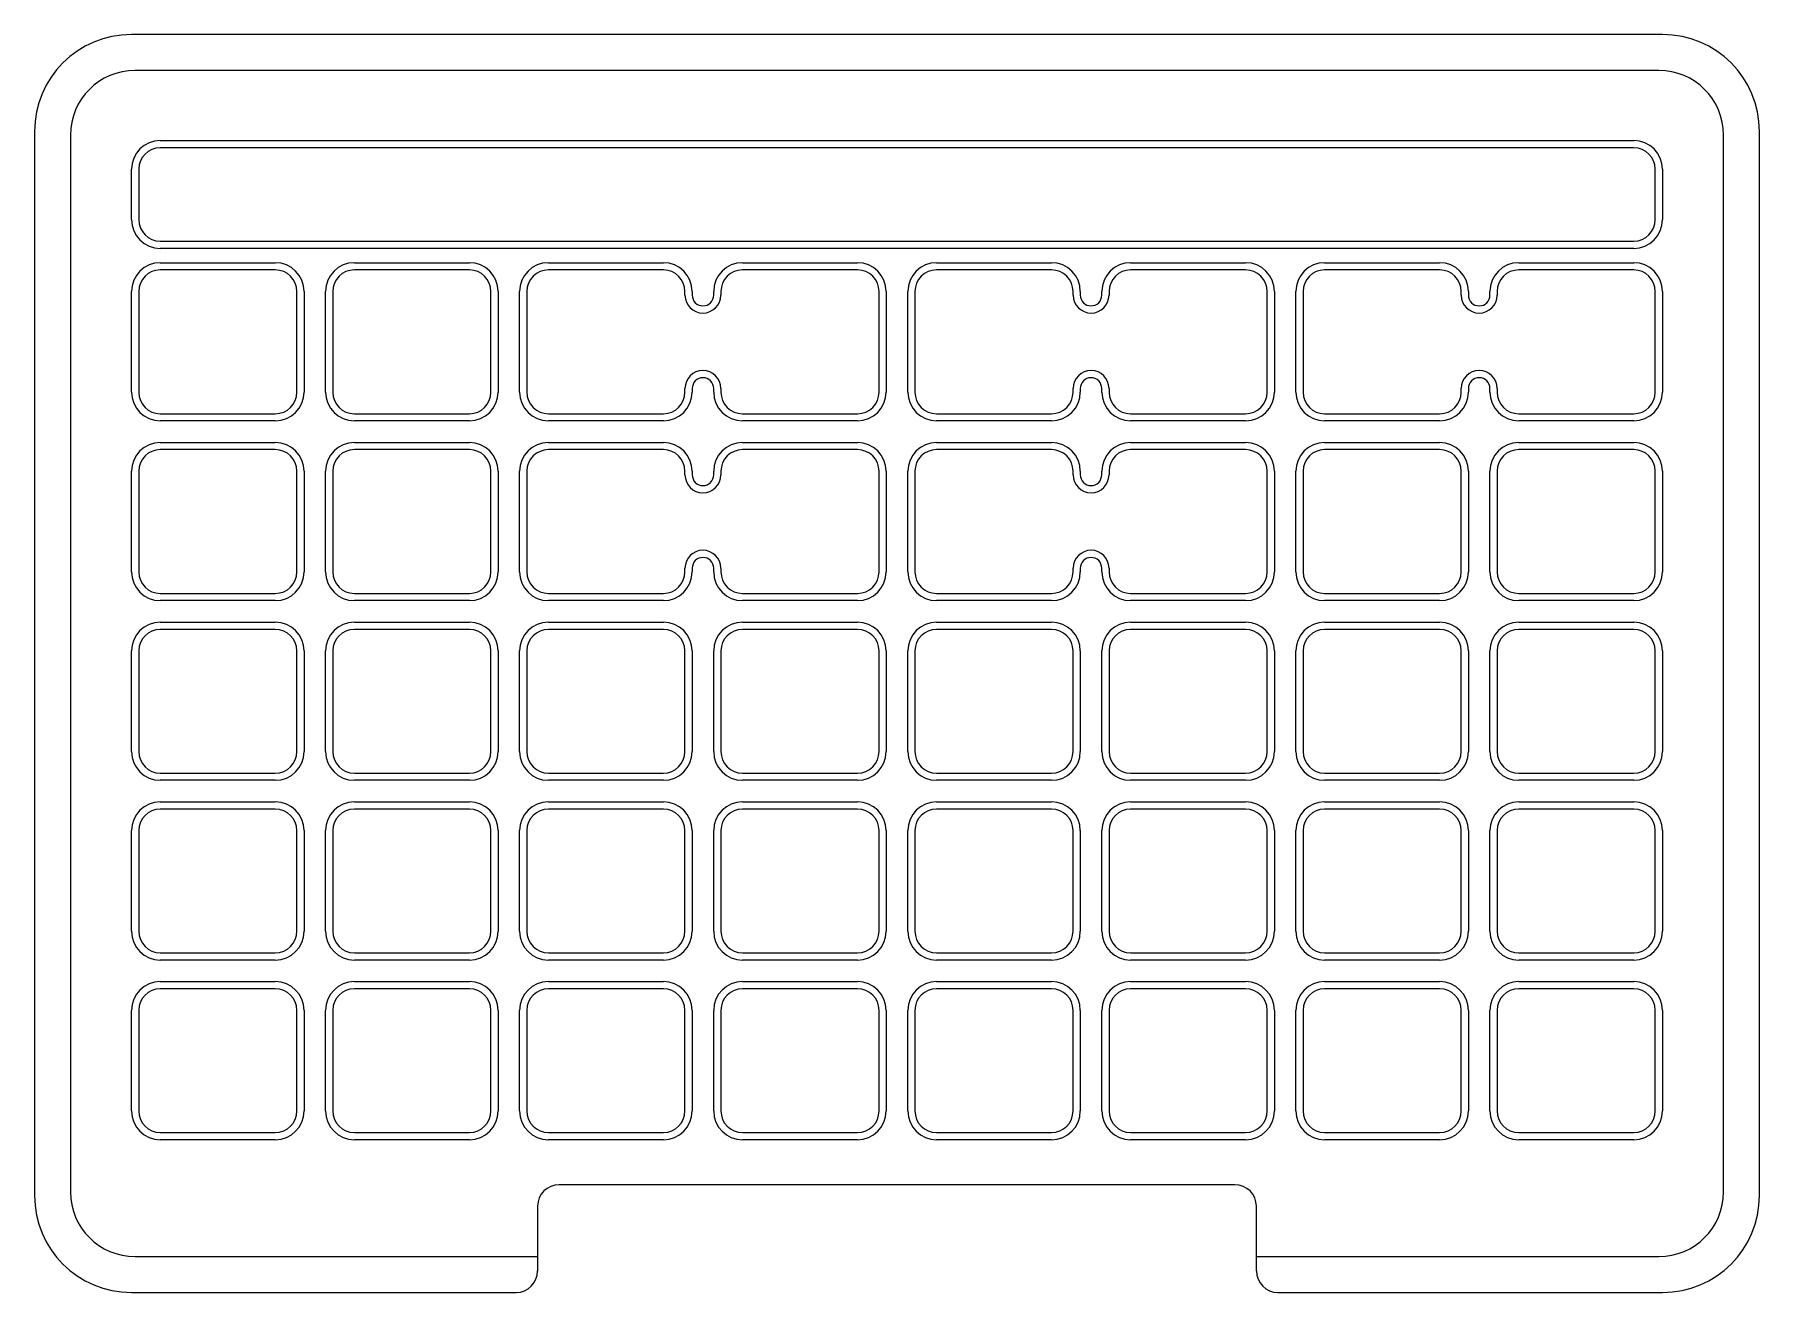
# Model space of a CAD drawing. Header units: millimetres. Extents: x -120 to 120, y -88 to 88.
import ezdxf

# ---------------------------------------------------------------- set-up
doc = ezdxf.new("R2010")
doc.units = ezdxf.units.MM
for name, color, linetype in [('chamfer 1mm', 1, 'Continuous'), ('material 3mm petg', 7, 'Continuous'), ('pocket 1.5mm deep', 2, 'Continuous'), ('slots', 4, 'Continuous')]:
    doc.layers.add(name, color=color, linetype=linetype)

msp = doc.modelspace()

# ---------------------------------------------------------------- linework, layer by layer
at = {"layer": 'chamfer 1mm', "linetype": 'Continuous', "lineweight": 15}
for p, q in [((-102.5, 72.75), (102.5, 72.75)), ((-106.5, 61.75), (-106.5, 68.75)), ((106.5, 68.75), (106.5, 61.75)), ((102.5, 57.75), (-102.5, 57.75)), ((-102.5, 55.75), (-86.5, 55.75)), ((-75.5, 55.75), (-59.5, 55.75)), ((-48.5, 55.75), (-32.5, 55.75)), ((-21.5, 55.75), (-5.5, 55.75)), ((5.5, 55.75), (21.5, 55.75)), ((32.5, 55.75), (48.5, 55.75)), ((59.5, 55.75), (75.5, 55.75)), ((86.5, 55.75), (102.5, 55.75)), ((-106.5, 37.75), (-106.5, 51.75)), ((-82.5, 51.75), (-82.5, 37.75)), ((-79.5, 37.75), (-79.5, 51.75)), ((-55.5, 51.75), (-55.5, 37.75)), ((-52.5, 37.75), (-52.5, 51.75)), ((-28.5, 51.75), (-28.5, 51.25)), ((-25.5, 51.25), (-25.5, 51.75)), ((-1.5, 51.75), (-1.5, 37.75)), ((1.5, 37.75), (1.5, 51.75)), ((25.5, 51.75), (25.5, 51.25)), ((28.5, 51.25), (28.5, 51.75)), ((52.5, 51.75), (52.5, 37.75)), ((55.5, 37.75), (55.5, 51.75)), ((79.5, 51.75), (79.5, 51.25)), ((82.5, 51.25), (82.5, 51.75)), ((106.5, 51.75), (106.5, 37.75)), ((-28.5, 38.25), (-28.5, 37.75)), ((-25.5, 37.75), (-25.5, 38.25)), ((25.5, 38.25), (25.5, 37.75)), ((28.5, 37.75), (28.5, 38.25)), ((79.5, 38.25), (79.5, 37.75)), ((82.5, 37.75), (82.5, 38.25)), ((-86.5, 33.75), (-102.5, 33.75)), ((-59.5, 33.75), (-75.5, 33.75)), ((-32.5, 33.75), (-48.5, 33.75)), ((-5.5, 33.75), (-21.5, 33.75)), ((21.5, 33.75), (5.5, 33.75)), ((48.5, 33.75), (32.5, 33.75)), ((75.5, 33.75), (59.5, 33.75)), ((102.5, 33.75), (86.5, 33.75)), ((-102.5, 30.75), (-86.5, 30.75)), ((-75.5, 30.75), (-59.5, 30.75)), ((-48.5, 30.75), (-32.5, 30.75)), ((-21.5, 30.75), (-5.5, 30.75)), ((5.5, 30.75), (21.5, 30.75)), ((32.5, 30.75), (48.5, 30.75)), ((59.5, 30.75), (75.5, 30.75)), ((86.5, 30.75), (102.5, 30.75)), ((-106.5, 12.75), (-106.5, 26.75)), ((-82.5, 26.75), (-82.5, 12.75)), ((-79.5, 12.75), (-79.5, 26.75)), ((-55.5, 26.75), (-55.5, 12.75)), ((-52.5, 12.75), (-52.5, 26.75)), ((-28.5, 26.75), (-28.5, 26.25)), ((-25.5, 26.25), (-25.5, 26.75)), ((-1.5, 26.75), (-1.5, 12.75)), ((1.5, 12.75), (1.5, 26.75)), ((25.5, 26.75), (25.5, 26.25)), ((28.5, 26.25), (28.5, 26.75)), ((52.5, 26.75), (52.5, 12.75)), ((55.5, 12.75), (55.5, 26.75)), ((79.5, 26.75), (79.5, 12.75)), ((82.5, 12.75), (82.5, 26.75)), ((106.5, 26.75), (106.5, 12.75)), ((-28.5, 13.25), (-28.5, 12.75)), ((-25.5, 12.75), (-25.5, 13.25)), ((25.5, 13.25), (25.5, 12.75)), ((28.5, 12.75), (28.5, 13.25)), ((-86.5, 8.75), (-102.5, 8.75)), ((-59.5, 8.75), (-75.5, 8.75)), ((-32.5, 8.75), (-48.5, 8.75)), ((-5.5, 8.75), (-21.5, 8.75)), ((21.5, 8.75), (5.5, 8.75)), ((48.5, 8.75), (32.5, 8.75)), ((75.5, 8.75), (59.5, 8.75)), ((102.5, 8.75), (86.5, 8.75)), ((-102.5, 5.75), (-86.5, 5.75)), ((-75.5, 5.75), (-59.5, 5.75)), ((-48.5, 5.75), (-32.5, 5.75)), ((-21.5, 5.75), (-5.5, 5.75)), ((5.5, 5.75), (21.5, 5.75)), ((32.5, 5.75), (48.5, 5.75)), ((59.5, 5.75), (75.5, 5.75)), ((86.5, 5.75), (102.5, 5.75)), ((-106.5, -12.25), (-106.5, 1.75)), ((-82.5, 1.75), (-82.5, -12.25)), ((-79.5, -12.25), (-79.5, 1.75)), ((-55.5, 1.75), (-55.5, -12.25)), ((-52.5, -12.25), (-52.5, 1.75)), ((-28.5, 1.75), (-28.5, -12.25)), ((-25.5, -12.25), (-25.5, 1.75)), ((-1.5, 1.75), (-1.5, -12.25)), ((1.5, -12.25), (1.5, 1.75)), ((25.5, 1.75), (25.5, -12.25)), ((28.5, -12.25), (28.5, 1.75)), ((52.5, 1.75), (52.5, -12.25)), ((55.5, -12.25), (55.5, 1.75)), ((79.5, 1.75), (79.5, -12.25)), ((82.5, -12.25), (82.5, 1.75)), ((106.5, 1.75), (106.5, -12.25)), ((-86.5, -16.25), (-102.5, -16.25)), ((-59.5, -16.25), (-75.5, -16.25)), ((-32.5, -16.25), (-48.5, -16.25)), ((-5.5, -16.25), (-21.5, -16.25)), ((21.5, -16.25), (5.5, -16.25)), ((48.5, -16.25), (32.5, -16.25)), ((75.5, -16.25), (59.5, -16.25)), ((102.5, -16.25), (86.5, -16.25)), ((-102.5, -19.25), (-86.5, -19.25)), ((-75.5, -19.25), (-59.5, -19.25)), ((-48.5, -19.25), (-32.5, -19.25)), ((-21.5, -19.25), (-5.5, -19.25)), ((5.5, -19.25), (21.5, -19.25)), ((32.5, -19.25), (48.5, -19.25)), ((59.5, -19.25), (75.5, -19.25)), ((86.5, -19.25), (102.5, -19.25)), ((-106.5, -37.25), (-106.5, -23.25)), ((-82.5, -23.25), (-82.5, -37.25)), ((-79.5, -37.25), (-79.5, -23.25)), ((-55.5, -23.25), (-55.5, -37.25)), ((-52.5, -37.25), (-52.5, -23.25)), ((-28.5, -23.25), (-28.5, -37.25)), ((-25.5, -37.25), (-25.5, -23.25)), ((-1.5, -23.25), (-1.5, -37.25)), ((1.5, -37.25), (1.5, -23.25)), ((25.5, -23.25), (25.5, -37.25)), ((28.5, -37.25), (28.5, -23.25)), ((52.5, -23.25), (52.5, -37.25)), ((55.5, -37.25), (55.5, -23.25)), ((79.5, -23.25), (79.5, -37.25)), ((82.5, -37.25), (82.5, -23.25)), ((106.5, -23.25), (106.5, -37.25)), ((-86.5, -41.25), (-102.5, -41.25)), ((-59.5, -41.25), (-75.5, -41.25)), ((-32.5, -41.25), (-48.5, -41.25)), ((-5.5, -41.25), (-21.5, -41.25)), ((21.5, -41.25), (5.5, -41.25)), ((48.5, -41.25), (32.5, -41.25)), ((75.5, -41.25), (59.5, -41.25)), ((102.5, -41.25), (86.5, -41.25)), ((-102.5, -44.25), (-86.5, -44.25)), ((-75.5, -44.25), (-59.5, -44.25)), ((-48.5, -44.25), (-32.5, -44.25)), ((-21.5, -44.25), (-5.5, -44.25)), ((5.5, -44.25), (21.5, -44.25)), ((32.5, -44.25), (48.5, -44.25)), ((59.5, -44.25), (75.5, -44.25)), ((86.5, -44.25), (102.5, -44.25)), ((-106.5, -62.25), (-106.5, -48.25)), ((-82.5, -48.25), (-82.5, -62.25)), ((-79.5, -62.25), (-79.5, -48.25)), ((-55.5, -48.25), (-55.5, -62.25)), ((-52.5, -62.25), (-52.5, -48.25)), ((-28.5, -48.25), (-28.5, -62.25)), ((-25.5, -62.25), (-25.5, -48.25)), ((-1.5, -48.25), (-1.5, -62.25)), ((1.5, -62.25), (1.5, -48.25)), ((25.5, -48.25), (25.5, -62.25)), ((28.5, -62.25), (28.5, -48.25)), ((52.5, -48.25), (52.5, -62.25)), ((55.5, -62.25), (55.5, -48.25)), ((79.5, -48.25), (79.5, -62.25)), ((82.5, -62.25), (82.5, -48.25)), ((106.5, -48.25), (106.5, -62.25)), ((-86.5, -66.25), (-102.5, -66.25)), ((-59.5, -66.25), (-75.5, -66.25)), ((-32.5, -66.25), (-48.5, -66.25)), ((-5.5, -66.25), (-21.5, -66.25)), ((21.5, -66.25), (5.5, -66.25)), ((48.5, -66.25), (32.5, -66.25)), ((75.5, -66.25), (59.5, -66.25)), ((102.5, -66.25), (86.5, -66.25))]:
    msp.add_line(p, q, dxfattribs=at)
for centre, radius, start, end in [((-102.5, 68.75), 4, 90, 180), ((102.5, 68.75), 4, 0, 90), ((-102.5, 61.75), 4, 180, 270), ((102.5, 61.75), 4, 270, 0), ((-102.5, 51.75), 4, 90, 180), ((-86.5, 51.75), 4, 0, 90), ((-75.5, 51.75), 4, 90, 180), ((-59.5, 51.75), 4, 0, 90), ((-48.5, 51.75), 4, 90, 180), ((-32.5, 51.75), 4, 0, 90), ((-21.5, 51.75), 4, 90, 180), ((-5.5, 51.75), 4, 0, 90), ((5.5, 51.75), 4, 90, 180), ((21.5, 51.75), 4, 0, 90), ((32.5, 51.75), 4, 90, 180), ((48.5, 51.75), 4, 0, 90), ((59.5, 51.75), 4, 90, 180), ((75.5, 51.75), 4, 0, 90), ((86.5, 51.75), 4, 90, 180), ((102.5, 51.75), 4, 0, 90), ((-27, 51.25), 1.5, 180, 0), ((27, 51.25), 1.5, 180, 0), ((81, 51.25), 1.5, 180, 0), ((-27, 38.25), 1.5, 0, 180), ((27, 38.25), 1.5, 0, 180), ((81, 38.25), 1.5, 0, 180), ((-102.5, 37.75), 4, 180, 270), ((-86.5, 37.75), 4, 270, 0), ((-75.5, 37.75), 4, 180, 270), ((-59.5, 37.75), 4, 270, 0), ((-48.5, 37.75), 4, 180, 270), ((-32.5, 37.75), 4, 270, 0), ((-21.5, 37.75), 4, 180, 270), ((-5.5, 37.75), 4, 270, 0), ((5.5, 37.75), 4, 180, 270), ((21.5, 37.75), 4, 270, 0), ((32.5, 37.75), 4, 180, 270), ((48.5, 37.75), 4, 270, 0), ((59.5, 37.75), 4, 180, 270), ((75.5, 37.75), 4, 270, 0), ((86.5, 37.75), 4, 180, 270), ((102.5, 37.75), 4, 270, 0), ((-102.5, 26.75), 4, 90, 180), ((-86.5, 26.75), 4, 0, 90), ((-75.5, 26.75), 4, 90, 180), ((-59.5, 26.75), 4, 0, 90), ((-48.5, 26.75), 4, 90, 180), ((-32.5, 26.75), 4, 0, 90), ((-21.5, 26.75), 4, 90, 180), ((-5.5, 26.75), 4, 0, 90), ((5.5, 26.75), 4, 90, 180), ((21.5, 26.75), 4, 0, 90), ((32.5, 26.75), 4, 90, 180), ((48.5, 26.75), 4, 0, 90), ((59.5, 26.75), 4, 90, 180), ((75.5, 26.75), 4, 0, 90), ((86.5, 26.75), 4, 90, 180), ((102.5, 26.75), 4, 0, 90), ((-27, 26.25), 1.5, 180, 0), ((27, 26.25), 1.5, 180, 0), ((-27, 13.25), 1.5, 0, 180), ((27, 13.25), 1.5, 0, 180), ((-102.5, 12.75), 4, 180, 270), ((-86.5, 12.75), 4, 270, 0), ((-75.5, 12.75), 4, 180, 270), ((-59.5, 12.75), 4, 270, 0), ((-48.5, 12.75), 4, 180, 270), ((-32.5, 12.75), 4, 270, 0), ((-21.5, 12.75), 4, 180, 270), ((-5.5, 12.75), 4, 270, 0), ((5.5, 12.75), 4, 180, 270), ((21.5, 12.75), 4, 270, 0), ((32.5, 12.75), 4, 180, 270), ((48.5, 12.75), 4, 270, 0), ((59.5, 12.75), 4, 180, 270), ((75.5, 12.75), 4, 270, 0), ((86.5, 12.75), 4, 180, 270), ((102.5, 12.75), 4, 270, 0), ((-102.5, 1.75), 4, 90, 180), ((-86.5, 1.75), 4, 0, 90), ((-75.5, 1.75), 4, 90, 180), ((-59.5, 1.75), 4, 0, 90), ((-48.5, 1.75), 4, 90, 180), ((-32.5, 1.75), 4, 0, 90), ((-21.5, 1.75), 4, 90, 180), ((-5.5, 1.75), 4, 0, 90), ((5.5, 1.75), 4, 90, 180), ((21.5, 1.75), 4, 0, 90), ((32.5, 1.75), 4, 90, 180), ((48.5, 1.75), 4, 0, 90), ((59.5, 1.75), 4, 90, 180), ((75.5, 1.75), 4, 0, 90), ((86.5, 1.75), 4, 90, 180), ((102.5, 1.75), 4, 0, 90), ((-102.5, -12.25), 4, 180, 270), ((-86.5, -12.25), 4, 270, 0), ((-75.5, -12.25), 4, 180, 270), ((-59.5, -12.25), 4, 270, 0), ((-48.5, -12.25), 4, 180, 270), ((-32.5, -12.25), 4, 270, 0), ((-21.5, -12.25), 4, 180, 270), ((-5.5, -12.25), 4, 270, 0), ((5.5, -12.25), 4, 180, 270), ((21.5, -12.25), 4, 270, 0), ((32.5, -12.25), 4, 180, 270), ((48.5, -12.25), 4, 270, 0), ((59.5, -12.25), 4, 180, 270), ((75.5, -12.25), 4, 270, 0), ((86.5, -12.25), 4, 180, 270), ((102.5, -12.25), 4, 270, 0), ((-102.5, -23.25), 4, 90, 180), ((-86.5, -23.25), 4, 0, 90), ((-75.5, -23.25), 4, 90, 180), ((-59.5, -23.25), 4, 0, 90), ((-48.5, -23.25), 4, 90, 180), ((-32.5, -23.25), 4, 0, 90), ((-21.5, -23.25), 4, 90, 180), ((-5.5, -23.25), 4, 0, 90), ((5.5, -23.25), 4, 90, 180), ((21.5, -23.25), 4, 0, 90), ((32.5, -23.25), 4, 90, 180), ((48.5, -23.25), 4, 0, 90), ((59.5, -23.25), 4, 90, 180), ((75.5, -23.25), 4, 0, 90), ((86.5, -23.25), 4, 90, 180), ((102.5, -23.25), 4, 0, 90), ((-102.5, -37.25), 4, 180, 270), ((-86.5, -37.25), 4, 270, 0), ((-75.5, -37.25), 4, 180, 270), ((-59.5, -37.25), 4, 270, 0), ((-48.5, -37.25), 4, 180, 270), ((-32.5, -37.25), 4, 270, 0), ((-21.5, -37.25), 4, 180, 270), ((-5.5, -37.25), 4, 270, 0), ((5.5, -37.25), 4, 180, 270), ((21.5, -37.25), 4, 270, 0), ((32.5, -37.25), 4, 180, 270), ((48.5, -37.25), 4, 270, 0), ((59.5, -37.25), 4, 180, 270), ((75.5, -37.25), 4, 270, 0), ((86.5, -37.25), 4, 180, 270), ((102.5, -37.25), 4, 270, 0), ((-102.5, -48.25), 4, 90, 180), ((-86.5, -48.25), 4, 0, 90), ((-75.5, -48.25), 4, 90, 180), ((-59.5, -48.25), 4, 0, 90), ((-48.5, -48.25), 4, 90, 180), ((-32.5, -48.25), 4, 0, 90), ((-21.5, -48.25), 4, 90, 180), ((-5.5, -48.25), 4, 0, 90), ((5.5, -48.25), 4, 90, 180), ((21.5, -48.25), 4, 0, 90), ((32.5, -48.25), 4, 90, 180), ((48.5, -48.25), 4, 0, 90), ((59.5, -48.25), 4, 90, 180), ((75.5, -48.25), 4, 0, 90), ((86.5, -48.25), 4, 90, 180), ((102.5, -48.25), 4, 0, 90), ((-102.5, -62.25), 4, 180, 270), ((-86.5, -62.25), 4, 270, 0), ((-75.5, -62.25), 4, 180, 270), ((-59.5, -62.25), 4, 270, 0), ((-48.5, -62.25), 4, 180, 270), ((-32.5, -62.25), 4, 270, 0), ((-21.5, -62.25), 4, 180, 270), ((-5.5, -62.25), 4, 270, 0), ((5.5, -62.25), 4, 180, 270), ((21.5, -62.25), 4, 270, 0), ((32.5, -62.25), 4, 180, 270), ((48.5, -62.25), 4, 270, 0), ((59.5, -62.25), 4, 180, 270), ((75.5, -62.25), 4, 270, 0), ((86.5, -62.25), 4, 180, 270), ((102.5, -62.25), 4, 270, 0)]:
    msp.add_arc(centre, radius, start, end, dxfattribs=at)
at = {"layer": 'material 3mm petg', "linetype": 'Continuous', "lineweight": 15}
for p, q in [((106.5, 87.5), (-106.5, 87.5)), ((-120, 74), (-120, -74)), ((120, -74), (120, 74)), ((47, -72.5), (-47, -72.5)), ((-50, -75.5), (-50, -84.5)), ((50, -84.5), (50, -75.5)), ((-106.5, -87.5), (-53, -87.5)), ((53, -87.5), (106.5, -87.5))]:
    msp.add_line(p, q, dxfattribs=at)
for centre, radius, start, end in [((-106.5, 74), 13.5, 90, 180), ((106.5, 74), 13.5, 0, 90), ((-106.5, -74), 13.5, 180, 270), ((-47, -75.5), 3, 90, 180), ((47, -75.5), 3, 0, 90), ((106.5, -74), 13.5, 270, 0), ((-53, -84.5), 3, 270, 0), ((53, -84.5), 3, 180, 270)]:
    msp.add_arc(centre, radius, start, end, dxfattribs=at)
at = {"layer": 'pocket 1.5mm deep', "linetype": 'Continuous', "lineweight": 15}
for p, q in [((106, 82.5), (-106, 82.5)), ((-115, 73.5), (-115, -73.5)), ((115, -73.5), (115, 73.5)), ((-106, -82.5), (-50, -82.5)), ((50, -82.5), (106, -82.5))]:
    msp.add_line(p, q, dxfattribs=at)
for centre, start, end in [((-106, 73.5), 90, 180), ((106, 73.5), 0, 90), ((-106, -73.5), 180, 270), ((106, -73.5), 270, 0)]:
    msp.add_arc(centre, 9, start, end, dxfattribs=at)
at = {"layer": 'slots', "linetype": 'Continuous', "lineweight": 15}
for p, q in [((102.5, 71.75), (-102.5, 71.75)), ((-105.5, 68.75), (-105.5, 61.75)), ((105.5, 61.75), (105.5, 68.75)), ((-102.5, 58.75), (102.5, 58.75)), ((-86.5, 54.75), (-102.5, 54.75)), ((-59.5, 54.75), (-75.5, 54.75)), ((-32.5, 54.75), (-48.5, 54.75)), ((-5.5, 54.75), (-21.5, 54.75)), ((21.5, 54.75), (5.5, 54.75)), ((48.5, 54.75), (32.5, 54.75)), ((75.5, 54.75), (59.5, 54.75)), ((102.5, 54.75), (86.5, 54.75)), ((-105.5, 51.75), (-105.5, 37.75)), ((-83.5, 37.75), (-83.5, 51.75)), ((-78.5, 51.75), (-78.5, 37.75)), ((-56.5, 37.75), (-56.5, 51.75)), ((-51.5, 51.75), (-51.5, 37.75)), ((-29.5, 51.25), (-29.5, 51.75)), ((-24.5, 51.75), (-24.5, 51.25)), ((-2.5, 37.75), (-2.5, 51.75)), ((2.5, 51.75), (2.5, 37.75)), ((24.5, 51.25), (24.5, 51.75)), ((29.5, 51.75), (29.5, 51.25)), ((51.5, 37.75), (51.5, 51.75)), ((56.5, 51.75), (56.5, 37.75)), ((78.5, 51.25), (78.5, 51.75)), ((83.5, 51.75), (83.5, 51.25)), ((105.5, 37.75), (105.5, 51.75)), ((-29.5, 37.75), (-29.5, 38.25)), ((-24.5, 38.25), (-24.5, 37.75)), ((24.5, 37.75), (24.5, 38.25)), ((29.5, 38.25), (29.5, 37.75)), ((78.5, 37.75), (78.5, 38.25)), ((83.5, 38.25), (83.5, 37.75)), ((-102.5, 34.75), (-86.5, 34.75)), ((-75.5, 34.75), (-59.5, 34.75)), ((-48.5, 34.75), (-32.5, 34.75)), ((-21.5, 34.75), (-5.5, 34.75)), ((5.5, 34.75), (21.5, 34.75)), ((32.5, 34.75), (48.5, 34.75)), ((59.5, 34.75), (75.5, 34.75)), ((86.5, 34.75), (102.5, 34.75)), ((-86.5, 29.75), (-102.5, 29.75)), ((-59.5, 29.75), (-75.5, 29.75)), ((-32.5, 29.75), (-48.5, 29.75)), ((-5.5, 29.75), (-21.5, 29.75)), ((21.5, 29.75), (5.5, 29.75)), ((48.5, 29.75), (32.5, 29.75)), ((75.5, 29.75), (59.5, 29.75)), ((102.5, 29.75), (86.5, 29.75)), ((-105.5, 26.75), (-105.5, 12.75)), ((-83.5, 12.75), (-83.5, 26.75)), ((-78.5, 26.75), (-78.5, 12.75)), ((-56.5, 12.75), (-56.5, 26.75)), ((-51.5, 26.75), (-51.5, 12.75)), ((-29.5, 26.25), (-29.5, 26.75)), ((-24.5, 26.75), (-24.5, 26.25)), ((-2.5, 12.75), (-2.5, 26.75)), ((2.5, 26.75), (2.5, 12.75)), ((24.5, 26.25), (24.5, 26.75)), ((29.5, 26.75), (29.5, 26.25)), ((51.5, 12.75), (51.5, 26.75)), ((56.5, 26.75), (56.5, 12.75)), ((78.5, 12.75), (78.5, 26.75)), ((83.5, 26.75), (83.5, 12.75)), ((105.5, 12.75), (105.5, 26.75)), ((-29.5, 12.75), (-29.5, 13.25)), ((-24.5, 13.25), (-24.5, 12.75)), ((24.5, 12.75), (24.5, 13.25)), ((29.5, 13.25), (29.5, 12.75)), ((-102.5, 9.75), (-86.5, 9.75)), ((-75.5, 9.75), (-59.5, 9.75)), ((-48.5, 9.75), (-32.5, 9.75)), ((-21.5, 9.75), (-5.5, 9.75)), ((5.5, 9.75), (21.5, 9.75)), ((32.5, 9.75), (48.5, 9.75)), ((59.5, 9.75), (75.5, 9.75)), ((86.5, 9.75), (102.5, 9.75)), ((-86.5, 4.75), (-102.5, 4.75)), ((-59.5, 4.75), (-75.5, 4.75)), ((-32.5, 4.75), (-48.5, 4.75)), ((-5.5, 4.75), (-21.5, 4.75)), ((21.5, 4.75), (5.5, 4.75)), ((48.5, 4.75), (32.5, 4.75)), ((75.5, 4.75), (59.5, 4.75)), ((102.5, 4.75), (86.5, 4.75)), ((-105.5, 1.75), (-105.5, -12.25)), ((-83.5, -12.25), (-83.5, 1.75)), ((-78.5, 1.75), (-78.5, -12.25)), ((-56.5, -12.25), (-56.5, 1.75)), ((-51.5, 1.75), (-51.5, -12.25)), ((-29.5, -12.25), (-29.5, 1.75)), ((-24.5, 1.75), (-24.5, -12.25)), ((-2.5, -12.25), (-2.5, 1.75)), ((2.5, 1.75), (2.5, -12.25)), ((24.5, -12.25), (24.5, 1.75)), ((29.5, 1.75), (29.5, -12.25)), ((51.5, -12.25), (51.5, 1.75)), ((56.5, 1.75), (56.5, -12.25)), ((78.5, -12.25), (78.5, 1.75)), ((83.5, 1.75), (83.5, -12.25)), ((105.5, -12.25), (105.5, 1.75)), ((-102.5, -15.25), (-86.5, -15.25)), ((-75.5, -15.25), (-59.5, -15.25)), ((-48.5, -15.25), (-32.5, -15.25)), ((-21.5, -15.25), (-5.5, -15.25)), ((5.5, -15.25), (21.5, -15.25)), ((32.5, -15.25), (48.5, -15.25)), ((59.5, -15.25), (75.5, -15.25)), ((86.5, -15.25), (102.5, -15.25)), ((-86.5, -20.25), (-102.5, -20.25)), ((-59.5, -20.25), (-75.5, -20.25)), ((-32.5, -20.25), (-48.5, -20.25)), ((-5.5, -20.25), (-21.5, -20.25)), ((21.5, -20.25), (5.5, -20.25)), ((48.5, -20.25), (32.5, -20.25)), ((75.5, -20.25), (59.5, -20.25)), ((102.5, -20.25), (86.5, -20.25)), ((-105.5, -23.25), (-105.5, -37.25)), ((-83.5, -37.25), (-83.5, -23.25)), ((-78.5, -23.25), (-78.5, -37.25)), ((-56.5, -37.25), (-56.5, -23.25)), ((-51.5, -23.25), (-51.5, -37.25)), ((-29.5, -37.25), (-29.5, -23.25)), ((-24.5, -23.25), (-24.5, -37.25)), ((-2.5, -37.25), (-2.5, -23.25)), ((2.5, -23.25), (2.5, -37.25)), ((24.5, -37.25), (24.5, -23.25)), ((29.5, -23.25), (29.5, -37.25)), ((51.5, -37.25), (51.5, -23.25)), ((56.5, -23.25), (56.5, -37.25)), ((78.5, -37.25), (78.5, -23.25)), ((83.5, -23.25), (83.5, -37.25)), ((105.5, -37.25), (105.5, -23.25)), ((-102.5, -40.25), (-86.5, -40.25)), ((-75.5, -40.25), (-59.5, -40.25)), ((-48.5, -40.25), (-32.5, -40.25)), ((-21.5, -40.25), (-5.5, -40.25)), ((5.5, -40.25), (21.5, -40.25)), ((32.5, -40.25), (48.5, -40.25)), ((59.5, -40.25), (75.5, -40.25)), ((86.5, -40.25), (102.5, -40.25)), ((-86.5, -45.25), (-102.5, -45.25)), ((-59.5, -45.25), (-75.5, -45.25)), ((-32.5, -45.25), (-48.5, -45.25)), ((-5.5, -45.25), (-21.5, -45.25)), ((21.5, -45.25), (5.5, -45.25)), ((48.5, -45.25), (32.5, -45.25)), ((75.5, -45.25), (59.5, -45.25)), ((102.5, -45.25), (86.5, -45.25)), ((-105.5, -48.25), (-105.5, -62.25)), ((-83.5, -62.25), (-83.5, -48.25)), ((-78.5, -48.25), (-78.5, -62.25)), ((-56.5, -62.25), (-56.5, -48.25)), ((-51.5, -48.25), (-51.5, -62.25)), ((-29.5, -62.25), (-29.5, -48.25)), ((-24.5, -48.25), (-24.5, -62.25)), ((-2.5, -62.25), (-2.5, -48.25)), ((2.5, -48.25), (2.5, -62.25)), ((24.5, -62.25), (24.5, -48.25)), ((29.5, -48.25), (29.5, -62.25)), ((51.5, -62.25), (51.5, -48.25)), ((56.5, -48.25), (56.5, -62.25)), ((78.5, -62.25), (78.5, -48.25)), ((83.5, -48.25), (83.5, -62.25)), ((105.5, -62.25), (105.5, -48.25)), ((-102.5, -65.25), (-86.5, -65.25)), ((-75.5, -65.25), (-59.5, -65.25)), ((-48.5, -65.25), (-32.5, -65.25)), ((-21.5, -65.25), (-5.5, -65.25)), ((5.5, -65.25), (21.5, -65.25)), ((32.5, -65.25), (48.5, -65.25)), ((59.5, -65.25), (75.5, -65.25)), ((86.5, -65.25), (102.5, -65.25))]:
    msp.add_line(p, q, dxfattribs=at)
for centre, radius, start, end in [((-102.5, 68.75), 3, 90, 180), ((102.5, 68.75), 3, 0, 90), ((-102.5, 61.75), 3, 180, 270), ((102.5, 61.75), 3, 270, 0), ((-102.5, 51.75), 3, 90, 180), ((-86.5, 51.75), 3, 0, 90), ((-75.5, 51.75), 3, 90, 180), ((-59.5, 51.75), 3, 0, 90), ((-48.5, 51.75), 3, 90, 180), ((-32.5, 51.75), 3, 0, 90), ((-21.5, 51.75), 3, 90, 180), ((-5.5, 51.75), 3, 0, 90), ((5.5, 51.75), 3, 90, 180), ((21.5, 51.75), 3, 0, 90), ((32.5, 51.75), 3, 90, 180), ((48.5, 51.75), 3, 0, 90), ((59.5, 51.75), 3, 90, 180), ((75.5, 51.75), 3, 0, 90), ((86.5, 51.75), 3, 90, 180), ((102.5, 51.75), 3, 0, 90), ((-27, 51.25), 2.5, 180, 0), ((27, 51.25), 2.5, 180, 0), ((81, 51.25), 2.5, 180, 0), ((-27, 38.25), 2.5, 0, 180), ((27, 38.25), 2.5, 0, 180), ((81, 38.25), 2.5, 0, 180), ((-102.5, 37.75), 3, 180, 270), ((-86.5, 37.75), 3, 270, 0), ((-75.5, 37.75), 3, 180, 270), ((-59.5, 37.75), 3, 270, 0), ((-48.5, 37.75), 3, 180, 270), ((-32.5, 37.75), 3, 270, 0), ((-21.5, 37.75), 3, 180, 270), ((-5.5, 37.75), 3, 270, 0), ((5.5, 37.75), 3, 180, 270), ((21.5, 37.75), 3, 270, 0), ((32.5, 37.75), 3, 180, 270), ((48.5, 37.75), 3, 270, 0), ((59.5, 37.75), 3, 180, 270), ((75.5, 37.75), 3, 270, 0), ((86.5, 37.75), 3, 180, 270), ((102.5, 37.75), 3, 270, 0), ((-102.5, 26.75), 3, 90, 180), ((-86.5, 26.75), 3, 0, 90), ((-75.5, 26.75), 3, 90, 180), ((-59.5, 26.75), 3, 0, 90), ((-48.5, 26.75), 3, 90, 180), ((-32.5, 26.75), 3, 0, 90), ((-21.5, 26.75), 3, 90, 180), ((-5.5, 26.75), 3, 0, 90), ((5.5, 26.75), 3, 90, 180), ((21.5, 26.75), 3, 0, 90), ((32.5, 26.75), 3, 90, 180), ((48.5, 26.75), 3, 0, 90), ((59.5, 26.75), 3, 90, 180), ((75.5, 26.75), 3, 0, 90), ((86.5, 26.75), 3, 90, 180), ((102.5, 26.75), 3, 0, 90), ((-27, 26.25), 2.5, 180, 0), ((27, 26.25), 2.5, 180, 0), ((-27, 13.25), 2.5, 0, 180), ((27, 13.25), 2.5, 0, 180), ((-102.5, 12.75), 3, 180, 270), ((-86.5, 12.75), 3, 270, 0), ((-75.5, 12.75), 3, 180, 270), ((-59.5, 12.75), 3, 270, 0), ((-48.5, 12.75), 3, 180, 270), ((-32.5, 12.75), 3, 270, 0), ((-21.5, 12.75), 3, 180, 270), ((-5.5, 12.75), 3, 270, 0), ((5.5, 12.75), 3, 180, 270), ((21.5, 12.75), 3, 270, 0), ((32.5, 12.75), 3, 180, 270), ((48.5, 12.75), 3, 270, 0), ((59.5, 12.75), 3, 180, 270), ((75.5, 12.75), 3, 270, 0), ((86.5, 12.75), 3, 180, 270), ((102.5, 12.75), 3, 270, 0), ((-102.5, 1.75), 3, 90, 180), ((-86.5, 1.75), 3, 0, 90), ((-75.5, 1.75), 3, 90, 180), ((-59.5, 1.75), 3, 0, 90), ((-48.5, 1.75), 3, 90, 180), ((-32.5, 1.75), 3, 0, 90), ((-21.5, 1.75), 3, 90, 180), ((-5.5, 1.75), 3, 0, 90), ((5.5, 1.75), 3, 90, 180), ((21.5, 1.75), 3, 0, 90), ((32.5, 1.75), 3, 90, 180), ((48.5, 1.75), 3, 0, 90), ((59.5, 1.75), 3, 90, 180), ((75.5, 1.75), 3, 0, 90), ((86.5, 1.75), 3, 90, 180), ((102.5, 1.75), 3, 0, 90), ((-102.5, -12.25), 3, 180, 270), ((-86.5, -12.25), 3, 270, 0), ((-75.5, -12.25), 3, 180, 270), ((-59.5, -12.25), 3, 270, 0), ((-48.5, -12.25), 3, 180, 270), ((-32.5, -12.25), 3, 270, 0), ((-21.5, -12.25), 3, 180, 270), ((-5.5, -12.25), 3, 270, 0), ((5.5, -12.25), 3, 180, 270), ((21.5, -12.25), 3, 270, 0), ((32.5, -12.25), 3, 180, 270), ((48.5, -12.25), 3, 270, 0), ((59.5, -12.25), 3, 180, 270), ((75.5, -12.25), 3, 270, 0), ((86.5, -12.25), 3, 180, 270), ((102.5, -12.25), 3, 270, 0), ((-102.5, -23.25), 3, 90, 180), ((-86.5, -23.25), 3, 0, 90), ((-75.5, -23.25), 3, 90, 180), ((-59.5, -23.25), 3, 0, 90), ((-48.5, -23.25), 3, 90, 180), ((-32.5, -23.25), 3, 0, 90), ((-21.5, -23.25), 3, 90, 180), ((-5.5, -23.25), 3, 0, 90), ((5.5, -23.25), 3, 90, 180), ((21.5, -23.25), 3, 0, 90), ((32.5, -23.25), 3, 90, 180), ((48.5, -23.25), 3, 0, 90), ((59.5, -23.25), 3, 90, 180), ((75.5, -23.25), 3, 0, 90), ((86.5, -23.25), 3, 90, 180), ((102.5, -23.25), 3, 0, 90), ((-102.5, -37.25), 3, 180, 270), ((-86.5, -37.25), 3, 270, 0), ((-75.5, -37.25), 3, 180, 270), ((-59.5, -37.25), 3, 270, 0), ((-48.5, -37.25), 3, 180, 270), ((-32.5, -37.25), 3, 270, 0), ((-21.5, -37.25), 3, 180, 270), ((-5.5, -37.25), 3, 270, 0), ((5.5, -37.25), 3, 180, 270), ((21.5, -37.25), 3, 270, 0), ((32.5, -37.25), 3, 180, 270), ((48.5, -37.25), 3, 270, 0), ((59.5, -37.25), 3, 180, 270), ((75.5, -37.25), 3, 270, 0), ((86.5, -37.25), 3, 180, 270), ((102.5, -37.25), 3, 270, 0), ((-102.5, -48.25), 3, 90, 180), ((-86.5, -48.25), 3, 0, 90), ((-75.5, -48.25), 3, 90, 180), ((-59.5, -48.25), 3, 0, 90), ((-48.5, -48.25), 3, 90, 180), ((-32.5, -48.25), 3, 0, 90), ((-21.5, -48.25), 3, 90, 180), ((-5.5, -48.25), 3, 0, 90), ((5.5, -48.25), 3, 90, 180), ((21.5, -48.25), 3, 0, 90), ((32.5, -48.25), 3, 90, 180), ((48.5, -48.25), 3, 0, 90), ((59.5, -48.25), 3, 90, 180), ((75.5, -48.25), 3, 0, 90), ((86.5, -48.25), 3, 90, 180), ((102.5, -48.25), 3, 0, 90), ((-102.5, -62.25), 3, 180, 270), ((-86.5, -62.25), 3, 270, 0), ((-75.5, -62.25), 3, 180, 270), ((-59.5, -62.25), 3, 270, 0), ((-48.5, -62.25), 3, 180, 270), ((-32.5, -62.25), 3, 270, 0), ((-21.5, -62.25), 3, 180, 270), ((-5.5, -62.25), 3, 270, 0), ((5.5, -62.25), 3, 180, 270), ((21.5, -62.25), 3, 270, 0), ((32.5, -62.25), 3, 180, 270), ((48.5, -62.25), 3, 270, 0), ((59.5, -62.25), 3, 180, 270), ((75.5, -62.25), 3, 270, 0), ((86.5, -62.25), 3, 180, 270), ((102.5, -62.25), 3, 270, 0)]:
    msp.add_arc(centre, radius, start, end, dxfattribs=at)

doc.saveas('drawing.dxf')
